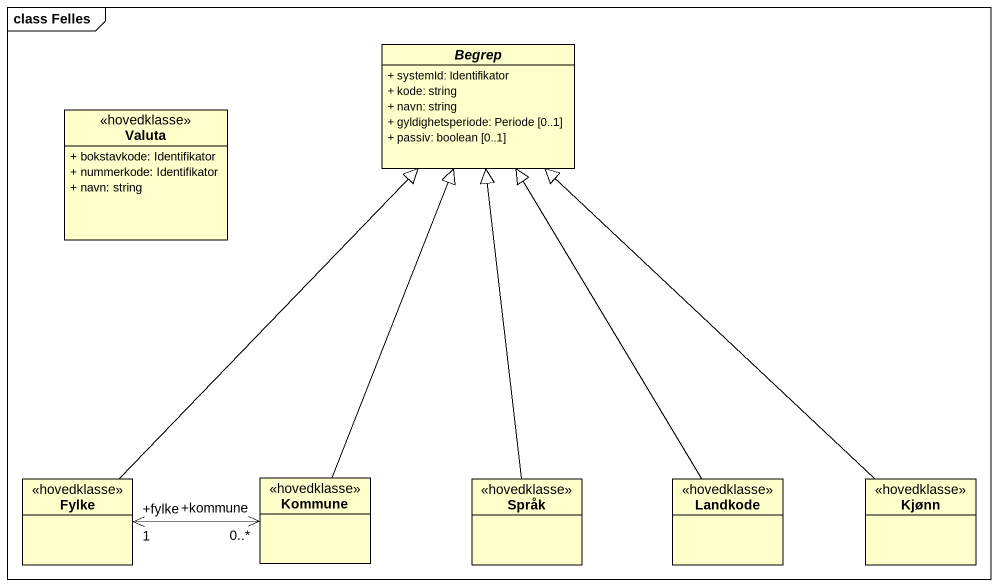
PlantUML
@startuml
mainframe class Felles
hide circle
hide empty members
skinparam classAttributeIconSize 0
abstract class Begrep {
  + systemId: Identifikator
  + kode: string
  + navn: string
  + gyldighetsperiode: Periode [0..1]
  + passiv: boolean [0..1]
}
class Valuta <<hovedklasse>> {
  + bokstavkode: Identifikator
  + nummerkode: Identifikator
  + navn: string
}
class Fylke <<hovedklasse>>
class Kommune <<hovedklasse>>
class Språk <<hovedklasse>>
class Landkode <<hovedklasse>>
class Kjønn <<hovedklasse>>
Fylke -up-|> Begrep
Kommune -up-|> Begrep
Kommune "+kommune\n0..*" <-left-> "+fylke\n1" Fylke
Språk -up-|> Begrep
Landkode -up-|> Begrep
Kjønn -up-|> Begrep
@enduml
